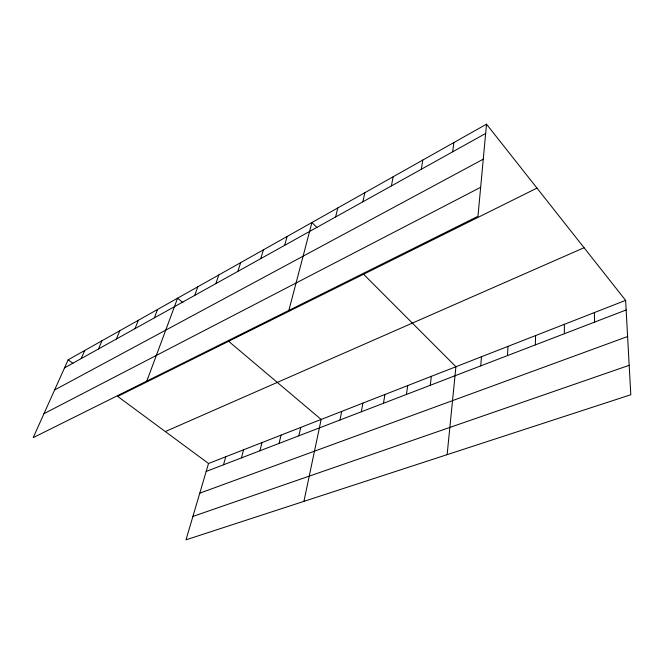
<?xml version="1.0" encoding="UTF-8"?>
<svg xmlns="http://www.w3.org/2000/svg" width="664" height="664" viewBox="0 0 664 664"><rect width="100%" height="100%" fill="white"/><g stroke="black" fill="none" stroke-linecap="round" stroke-linejoin="round"><path stroke-width="1" d="M564.342 333.743L564.367 324.322M535.333 344.89L535.607 335.569M507.487 355.597L507.985 346.376M480.736 365.881L481.441 356.751M486.513 124.176L477.964 216.315L33.2 437.642L68.151 359.813L486.513 124.176L625.621 300.36L630.8 394.748L185.995 539.824L208.537 463.489L625.621 300.36M447.129 454.657L455.919 366.736L363.573 274.24M430.272 385.286L431.351 376.347M452.699 151.79L453.869 142.561M406.443 394.449L407.688 385.601M421.325 169.254L422.777 160.074M383.485 403.272L384.879 394.524M361.349 411.788L362.884 403.123M391.42 185.903L393.138 176.773M339.985 419.997L341.653 411.431M303.913 501.361L321.152 419.449L228.632 341.279M362.893 201.781L364.835 192.709M298.858 435.808L300.75 427.425M335.635 216.954L337.793 207.94M279.046 443.427L281.055 435.127M259.914 450.781L262.014 442.573M288.865 310.42L311.931 222.506L316.886 227.478M241.406 457.894L243.597 449.777M223.511 464.775L225.785 456.741M284.64 245.34L287.163 236.459M260.744 258.645L263.425 249.83M237.837 271.393L240.65 262.653M215.85 283.636L218.796 274.962M194.735 295.389L197.797 286.79M146.802 381.119L177.595 298.169L182.907 302.659M154.322 317.882L157.584 309.441M134.991 328.647L138.336 320.28M116.383 339.005L119.81 330.713M98.463 348.982L101.957 340.773M81.191 358.593L84.751 350.459M64.532 367.864L485.658 133.447M54.606 389.976L483.267 159.177M43.965 413.68L480.661 187.306M536.977 188.095L117.694 396.4L208.537 463.489M165.319 431.567L584.063 247.722M206.189 471.44L626.152 309.972M199.764 493.186L627.604 336.532M192.9 516.426L629.19 365.316M68.151 359.813L72.982 363.374M594.346 312.595L594.587 322.115"/></g></svg>
